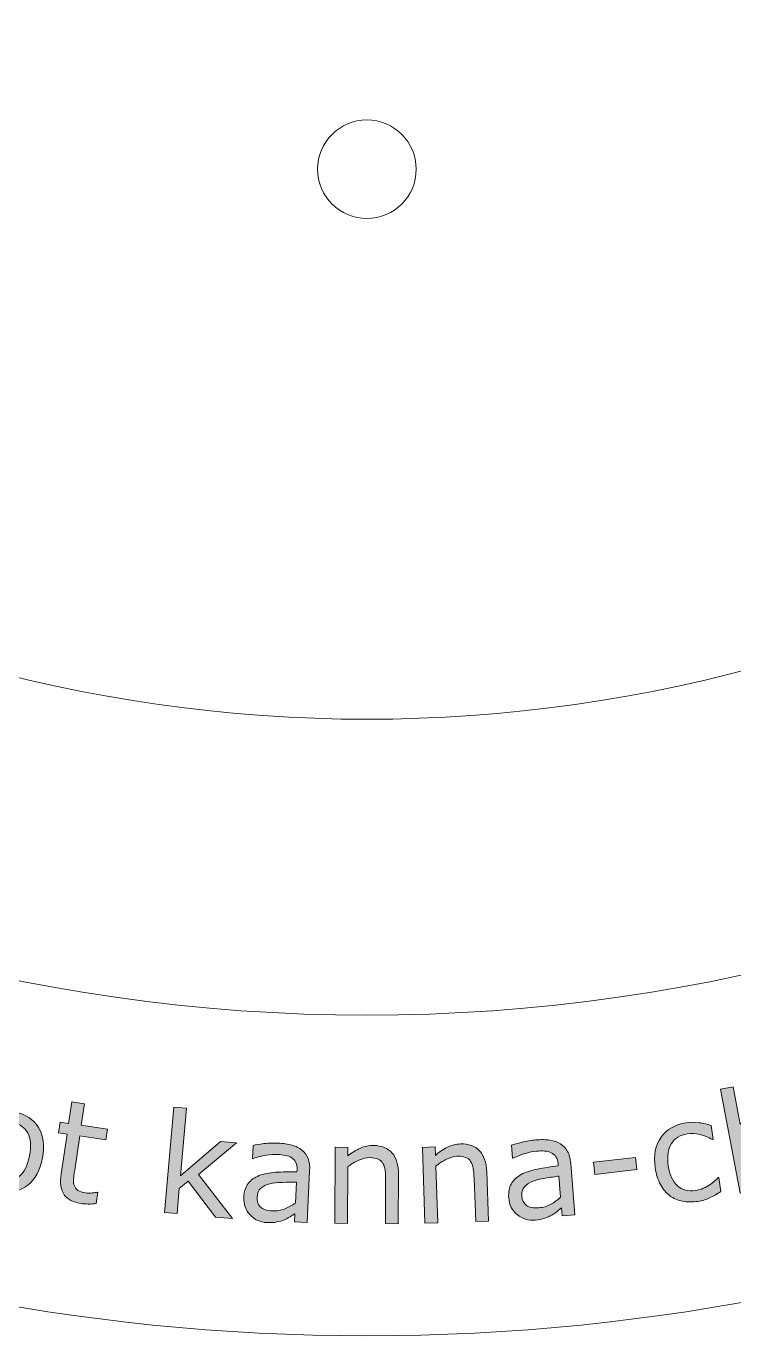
# Model space of a CAD drawing. Header units: inches. Extents: x -62 to 106, y -38 to 151.
# Drawn here: x 56.42 to 70.77, y 65.85 to 92.4 of the extents above; entities that cross this region are included whole.
import ezdxf

# ---------------------------------------------------------------- set-up
doc = ezdxf.new("R2010")
doc.units = ezdxf.units.IN
doc.header["$MEASUREMENT"] = 0
doc.layers.add('______', color=7, linetype='Continuous')
doc.layers.add('注釈', color=7, linetype='Continuous')

# ---------------------------------------------------------------- blocks, each defined once
blk = doc.blocks.new('block 2')
at = {"layer": '______', "lineweight": 0}
blk.add_open_spline([(105.832, 108.352), (105.832, 131.824), (86.804, 150.852), (63.332, 150.852), (39.859, 150.852), (20.832, 131.824), (20.832, 108.352), (20.832, 84.879), (39.859, 65.851), (63.332, 65.851), (86.804, 65.851), (105.832, 84.879), (105.832, 108.352), (105.832, 108.352), (105.832, 108.352), (105.832, 108.352)], degree=3, knots=[0, 0, 0, 0, 1, 1, 1, 2, 2, 2, 3, 3, 3, 4, 4, 4, 5, 5, 5, 5], dxfattribs=at)
blk = doc.blocks.new('block 5')
at = {"layer": '______', "lineweight": 0}
blk.add_open_spline([(43.744, 78.147), (55.659, 70.42), (71.004, 70.42), (82.919, 78.147)], degree=3, dxfattribs=at)
blk = doc.blocks.new('block 10')
at = {"layer": '______', "lineweight": 0}
blk.add_open_spline([(47.101, 83.121), (56.987, 76.761), (69.676, 76.761), (79.562, 83.121)], degree=3, dxfattribs=at)
blk = doc.blocks.new('block 18')
at = {"layer": '______', "lineweight": 0}
blk.add_open_spline([(63.332, 88.502), (63.884, 88.502), (64.332, 88.949), (64.332, 89.501)], degree=3, dxfattribs=at)
blk = doc.blocks.new('block 19')
at = {"layer": '______', "lineweight": 0}
blk.add_open_spline([(62.332, 89.501), (62.332, 88.949), (62.779, 88.502), (63.332, 88.502)], degree=3, dxfattribs=at)
blk = doc.blocks.new('block 20')
at = {"layer": '______', "lineweight": 0}
blk.add_open_spline([(63.332, 90.501), (62.779, 90.501), (62.332, 90.054), (62.332, 89.501)], degree=3, dxfattribs=at)
blk = doc.blocks.new('block 21')
at = {"layer": '______', "lineweight": 0}
blk.add_open_spline([(64.332, 89.501), (64.332, 90.054), (63.884, 90.501), (63.332, 90.501)], degree=3, dxfattribs=at)
blk = doc.blocks.new('block 200')
at = {"layer": '注釈'}
h = blk.add_hatch(color=7, dxfattribs=at)
h.dxf.hatch_style = 2
edge = h.paths.add_edge_path()
edge.add_spline(control_points=[(72.166, 68.985), (72.166, 68.985), (71.912, 68.936), (71.912, 68.936), (71.912, 68.936), (71.75, 69.798), (71.75, 69.798), (71.736, 69.867), (71.72, 69.932), (71.7, 69.991), (71.681, 70.051), (71.657, 70.095), (71.629, 70.126), (71.599, 70.159), (71.562, 70.181), (71.515, 70.192), (71.469, 70.203), (71.413, 70.201), (71.344, 70.189), (71.276, 70.175), (71.206, 70.145), (71.136, 70.096), (71.067, 70.048), (71.003, 69.99), (70.943, 69.924), (70.943, 69.924), (71.156, 68.794), (71.156, 68.794), (71.156, 68.794), (70.901, 68.746), (70.901, 68.746), (70.901, 68.746), (70.505, 70.854), (70.505, 70.854), (70.505, 70.854), (70.759, 70.901), (70.759, 70.901), (70.759, 70.901), (70.903, 70.139), (70.903, 70.139), (70.97, 70.22), (71.042, 70.287), (71.12, 70.34), (71.198, 70.393), (71.282, 70.428), (71.371, 70.445), (71.535, 70.475), (71.668, 70.45), (71.773, 70.367), (71.877, 70.285), (71.946, 70.151), (71.981, 69.966), (71.981, 69.966), (72.166, 68.985), (72.166, 68.985)], knot_values=[0, 0, 0, 0, 1, 1, 1, 2, 2, 2, 3, 3, 3, 4, 4, 4, 5, 5, 5, 6, 6, 6, 7, 7, 7, 8, 8, 8, 9, 9, 9, 10, 10, 10, 11, 11, 11, 12, 12, 12, 13, 13, 13, 14, 14, 14, 15, 15, 15, 16, 16, 16, 17, 17, 17, 18, 18, 18, 18], degree=3, periodic=1)
h = blk.add_hatch(color=7, dxfattribs=at)
h.dxf.hatch_style = 2
edge = h.paths.add_edge_path()
edge.add_spline(control_points=[(56.75, 69.457), (56.705, 69.211), (56.606, 69.027), (56.453, 68.908), (56.3, 68.788), (56.118, 68.748), (55.906, 68.787), (55.691, 68.826), (55.535, 68.929), (55.435, 69.095), (55.335, 69.261), (55.308, 69.467), (55.353, 69.714), (55.399, 69.961), (55.497, 70.144), (55.649, 70.264), (55.802, 70.384), (55.985, 70.424), (56.199, 70.385), (56.411, 70.346), (56.568, 70.243), (56.668, 70.077), (56.768, 69.911), (56.796, 69.704), (56.75, 69.457)], knot_values=[0, 0, 0, 0, 1, 1, 1, 2, 2, 2, 3, 3, 3, 4, 4, 4, 5, 5, 5, 6, 6, 6, 7, 7, 7, 8, 8, 8, 8], degree=3, periodic=1)
edge = h.paths.add_edge_path()
edge.add_spline(control_points=[(56.487, 69.505), (56.524, 69.702), (56.512, 69.854), (56.453, 69.964), (56.393, 70.073), (56.295, 70.141), (56.159, 70.166), (56.021, 70.191), (55.904, 70.163), (55.811, 70.082), (55.717, 70), (55.652, 69.862), (55.616, 69.666), (55.581, 69.476), (55.593, 69.325), (55.652, 69.213), (55.711, 69.101), (55.808, 69.032), (55.946, 69.007), (56.081, 68.982), (56.197, 69.011), (56.292, 69.094), (56.387, 69.177), (56.452, 69.314), (56.487, 69.505)], knot_values=[0, 0, 0, 0, 1, 1, 1, 2, 2, 2, 3, 3, 3, 4, 4, 4, 5, 5, 5, 6, 6, 6, 7, 7, 7, 8, 8, 8, 8], degree=3, periodic=1)
h = blk.add_hatch(color=7, dxfattribs=at)
h.dxf.hatch_style = 2
edge = h.paths.add_edge_path()
edge.add_spline(control_points=[(57.843, 68.531), (57.793, 68.526), (57.739, 68.523), (57.681, 68.523), (57.623, 68.523), (57.572, 68.527), (57.527, 68.534), (57.372, 68.557), (57.26, 68.616), (57.191, 68.712), (57.123, 68.807), (57.102, 68.947), (57.13, 69.132), (57.13, 69.132), (57.25, 69.942), (57.25, 69.942), (57.25, 69.942), (57.077, 69.967), (57.077, 69.967), (57.077, 69.967), (57.109, 70.183), (57.109, 70.183), (57.109, 70.183), (57.282, 70.157), (57.282, 70.157), (57.282, 70.157), (57.347, 70.594), (57.347, 70.594), (57.347, 70.594), (57.603, 70.556), (57.603, 70.556), (57.603, 70.556), (57.539, 70.119), (57.539, 70.119), (57.539, 70.119), (58.067, 70.04), (58.067, 70.04), (58.067, 70.04), (58.035, 69.825), (58.035, 69.825), (58.035, 69.825), (57.507, 69.903), (57.507, 69.903), (57.507, 69.903), (57.404, 69.21), (57.404, 69.21), (57.391, 69.13), (57.384, 69.067), (57.381, 69.022), (57.378, 68.976), (57.384, 68.932), (57.4, 68.89), (57.415, 68.85), (57.439, 68.82), (57.471, 68.798), (57.503, 68.776), (57.556, 68.759), (57.627, 68.748), (57.669, 68.742), (57.714, 68.742), (57.761, 68.748), (57.808, 68.753), (57.842, 68.758), (57.864, 68.764), (57.864, 68.764), (57.877, 68.762), (57.877, 68.762), (57.877, 68.762), (57.843, 68.531), (57.843, 68.531)], knot_values=[0, 0, 0, 0, 1, 1, 1, 2, 2, 2, 3, 3, 3, 4, 4, 4, 5, 5, 5, 6, 6, 6, 7, 7, 7, 8, 8, 8, 9, 9, 9, 10, 10, 10, 11, 11, 11, 12, 12, 12, 13, 13, 13, 14, 14, 14, 15, 15, 15, 16, 16, 16, 17, 17, 17, 18, 18, 18, 19, 19, 19, 20, 20, 20, 21, 21, 21, 22, 22, 22, 23, 23, 23, 23], degree=3, periodic=1)
h = blk.add_hatch(color=7, dxfattribs=at)
h.dxf.hatch_style = 2
h.paths.add_polyline_path([(60.604, 68.227), (60.263, 68.257), (59.709, 68.984), (59.527, 68.84), (59.481, 68.328), (59.223, 68.351), (59.415, 70.487), (59.673, 70.464), (59.55, 69.094), (60.364, 69.794), (60.689, 69.765), (59.914, 69.121)])
h = blk.add_hatch(color=7, dxfattribs=at)
h.dxf.hatch_style = 2
edge = h.paths.add_edge_path()
edge.add_spline(control_points=[(70.513, 68.779), (70.433, 68.725), (70.357, 68.681), (70.283, 68.647), (70.21, 68.613), (70.13, 68.59), (70.044, 68.577), (69.934, 68.561), (69.83, 68.562), (69.734, 68.58), (69.637, 68.599), (69.552, 68.637), (69.477, 68.692), (69.4, 68.748), (69.337, 68.823), (69.286, 68.918), (69.235, 69.012), (69.199, 69.127), (69.18, 69.26), (69.142, 69.509), (69.182, 69.715), (69.298, 69.877), (69.414, 70.038), (69.584, 70.136), (69.809, 70.169), (69.895, 70.182), (69.983, 70.183), (70.07, 70.171), (70.159, 70.158), (70.24, 70.14), (70.315, 70.115), (70.315, 70.115), (70.357, 69.83), (70.357, 69.83), (70.357, 69.83), (70.343, 69.828), (70.343, 69.828), (70.256, 69.877), (70.169, 69.912), (70.081, 69.933), (69.993, 69.953), (69.909, 69.957), (69.83, 69.946), (69.685, 69.924), (69.577, 69.858), (69.508, 69.748), (69.438, 69.638), (69.417, 69.488), (69.445, 69.299), (69.472, 69.116), (69.534, 68.981), (69.631, 68.894), (69.728, 68.808), (69.851, 68.776), (70, 68.798), (70.052, 68.805), (70.103, 68.82), (70.155, 68.842), (70.207, 68.863), (70.252, 68.888), (70.292, 68.916), (70.326, 68.941), (70.358, 68.966), (70.388, 68.992), (70.417, 69.018), (70.44, 69.041), (70.457, 69.059), (70.457, 69.059), (70.471, 69.061), (70.471, 69.061), (70.471, 69.061), (70.513, 68.779), (70.513, 68.779)], knot_values=[0, 0, 0, 0, 1, 1, 1, 2, 2, 2, 3, 3, 3, 4, 4, 4, 5, 5, 5, 6, 6, 6, 7, 7, 7, 8, 8, 8, 9, 9, 9, 10, 10, 10, 11, 11, 11, 12, 12, 12, 13, 13, 13, 14, 14, 14, 15, 15, 15, 16, 16, 16, 17, 17, 17, 18, 18, 18, 19, 19, 19, 20, 20, 20, 21, 21, 21, 22, 22, 22, 23, 23, 23, 24, 24, 24, 24], degree=3, periodic=1)
h = blk.add_hatch(color=7, dxfattribs=at)
h.dxf.hatch_style = 2
edge = h.paths.add_edge_path()
edge.add_spline(control_points=[(67.547, 68.303), (67.547, 68.303), (67.29, 68.283), (67.29, 68.283), (67.29, 68.283), (67.278, 68.447), (67.278, 68.447), (67.256, 68.429), (67.227, 68.405), (67.19, 68.374), (67.153, 68.344), (67.117, 68.318), (67.082, 68.299), (67.041, 68.275), (66.993, 68.253), (66.938, 68.235), (66.883, 68.216), (66.818, 68.204), (66.743, 68.198), (66.605, 68.187), (66.484, 68.224), (66.381, 68.308), (66.277, 68.392), (66.22, 68.505), (66.209, 68.647), (66.2, 68.763), (66.217, 68.86), (66.262, 68.935), (66.306, 69.011), (66.373, 69.073), (66.462, 69.121), (66.552, 69.17), (66.663, 69.207), (66.792, 69.231), (66.922, 69.256), (67.062, 69.278), (67.212, 69.297), (67.212, 69.297), (67.208, 69.337), (67.208, 69.337), (67.204, 69.396), (67.19, 69.443), (67.166, 69.48), (67.143, 69.517), (67.111, 69.545), (67.07, 69.564), (67.032, 69.582), (66.987, 69.593), (66.935, 69.596), (66.883, 69.6), (66.83, 69.599), (66.774, 69.595), (66.706, 69.59), (66.631, 69.575), (66.549, 69.55), (66.467, 69.526), (66.383, 69.494), (66.297, 69.453), (66.297, 69.453), (66.283, 69.452), (66.283, 69.452), (66.283, 69.452), (66.263, 69.714), (66.263, 69.714), (66.312, 69.732), (66.384, 69.753), (66.478, 69.776), (66.572, 69.8), (66.665, 69.816), (66.757, 69.823), (66.865, 69.832), (66.96, 69.83), (67.042, 69.818), (67.123, 69.807), (67.195, 69.782), (67.257, 69.743), (67.318, 69.706), (67.366, 69.654), (67.401, 69.59), (67.437, 69.526), (67.458, 69.444), (67.466, 69.345), (67.466, 69.345), (67.547, 68.303), (67.547, 68.303)], knot_values=[0, 0, 0, 0, 1, 1, 1, 2, 2, 2, 3, 3, 3, 4, 4, 4, 5, 5, 5, 6, 6, 6, 7, 7, 7, 8, 8, 8, 9, 9, 9, 10, 10, 10, 11, 11, 11, 12, 12, 12, 13, 13, 13, 14, 14, 14, 15, 15, 15, 16, 16, 16, 17, 17, 17, 18, 18, 18, 19, 19, 19, 20, 20, 20, 21, 21, 21, 22, 22, 22, 23, 23, 23, 24, 24, 24, 25, 25, 25, 26, 26, 26, 27, 27, 27, 28, 28, 28, 28], degree=3, periodic=1)
edge = h.paths.add_edge_path()
edge.add_spline(control_points=[(67.261, 68.661), (67.261, 68.661), (67.228, 69.089), (67.228, 69.089), (67.149, 69.078), (67.057, 69.064), (66.951, 69.046), (66.845, 69.029), (66.762, 69.009), (66.701, 68.987), (66.628, 68.96), (66.571, 68.922), (66.529, 68.874), (66.486, 68.826), (66.468, 68.763), (66.474, 68.686), (66.481, 68.598), (66.513, 68.534), (66.57, 68.493), (66.626, 68.453), (66.709, 68.437), (66.818, 68.446), (66.909, 68.453), (66.99, 68.477), (67.062, 68.518), (67.135, 68.559), (67.201, 68.607), (67.261, 68.661)], knot_values=[0, 0, 0, 0, 1, 1, 1, 2, 2, 2, 3, 3, 3, 4, 4, 4, 5, 5, 5, 6, 6, 6, 7, 7, 7, 8, 8, 8, 9, 9, 9, 9], degree=3, periodic=1)
h = blk.add_hatch(color=7, dxfattribs=at)
h.dxf.hatch_style = 2
edge = h.paths.add_edge_path()
edge.add_spline(control_points=[(62.119, 68.15), (62.119, 68.15), (61.862, 68.163), (61.862, 68.163), (61.862, 68.163), (61.87, 68.326), (61.87, 68.326), (61.846, 68.312), (61.814, 68.292), (61.773, 68.266), (61.733, 68.24), (61.694, 68.219), (61.657, 68.205), (61.612, 68.185), (61.562, 68.17), (61.505, 68.159), (61.449, 68.147), (61.383, 68.144), (61.308, 68.147), (61.169, 68.154), (61.054, 68.206), (60.962, 68.302), (60.87, 68.399), (60.828, 68.518), (60.835, 68.66), (60.84, 68.777), (60.87, 68.87), (60.924, 68.94), (60.977, 69.009), (61.051, 69.062), (61.146, 69.099), (61.242, 69.136), (61.355, 69.158), (61.487, 69.166), (61.619, 69.175), (61.761, 69.179), (61.912, 69.178), (61.912, 69.178), (61.914, 69.218), (61.914, 69.218), (61.917, 69.277), (61.908, 69.326), (61.89, 69.366), (61.871, 69.405), (61.843, 69.437), (61.806, 69.461), (61.77, 69.484), (61.726, 69.5), (61.675, 69.51), (61.624, 69.52), (61.571, 69.526), (61.515, 69.529), (61.447, 69.533), (61.371, 69.527), (61.287, 69.514), (61.202, 69.5), (61.115, 69.478), (61.024, 69.449), (61.024, 69.449), (61.01, 69.449), (61.01, 69.449), (61.01, 69.449), (61.023, 69.712), (61.023, 69.712), (61.074, 69.723), (61.148, 69.735), (61.244, 69.747), (61.341, 69.759), (61.435, 69.762), (61.528, 69.758), (61.636, 69.752), (61.73, 69.739), (61.809, 69.717), (61.888, 69.695), (61.957, 69.661), (62.013, 69.615), (62.069, 69.57), (62.11, 69.513), (62.137, 69.445), (62.164, 69.376), (62.175, 69.292), (62.17, 69.193), (62.17, 69.193), (62.119, 68.15), (62.119, 68.15)], knot_values=[0, 0, 0, 0, 1, 1, 1, 2, 2, 2, 3, 3, 3, 4, 4, 4, 5, 5, 5, 6, 6, 6, 7, 7, 7, 8, 8, 8, 9, 9, 9, 10, 10, 10, 11, 11, 11, 12, 12, 12, 13, 13, 13, 14, 14, 14, 15, 15, 15, 16, 16, 16, 17, 17, 17, 18, 18, 18, 19, 19, 19, 20, 20, 20, 21, 21, 21, 22, 22, 22, 23, 23, 23, 24, 24, 24, 25, 25, 25, 26, 26, 26, 27, 27, 27, 28, 28, 28, 28], degree=3, periodic=1)
edge = h.paths.add_edge_path()
edge.add_spline(control_points=[(61.88, 68.541), (61.88, 68.541), (61.901, 68.969), (61.901, 68.969), (61.822, 68.969), (61.729, 68.966), (61.622, 68.962), (61.514, 68.958), (61.429, 68.949), (61.365, 68.935), (61.29, 68.918), (61.229, 68.888), (61.181, 68.845), (61.133, 68.803), (61.106, 68.743), (61.103, 68.665), (61.098, 68.577), (61.122, 68.509), (61.172, 68.462), (61.223, 68.415), (61.304, 68.389), (61.413, 68.384), (61.504, 68.379), (61.587, 68.393), (61.664, 68.424), (61.742, 68.456), (61.813, 68.495), (61.88, 68.541)], knot_values=[0, 0, 0, 0, 1, 1, 1, 2, 2, 2, 3, 3, 3, 4, 4, 4, 5, 5, 5, 6, 6, 6, 7, 7, 7, 8, 8, 8, 9, 9, 9, 9], degree=3, periodic=1)
h = blk.add_hatch(color=7, dxfattribs=at)
h.dxf.hatch_style = 2
edge = h.paths.add_edge_path()
edge.add_spline(control_points=[(63.965, 68.124), (63.965, 68.124), (63.706, 68.126), (63.706, 68.126), (63.706, 68.126), (63.712, 69.002), (63.712, 69.002), (63.713, 69.073), (63.709, 69.139), (63.702, 69.201), (63.694, 69.263), (63.679, 69.312), (63.657, 69.347), (63.634, 69.386), (63.601, 69.415), (63.559, 69.434), (63.515, 69.453), (63.459, 69.463), (63.39, 69.463), (63.32, 69.464), (63.246, 69.447), (63.169, 69.412), (63.091, 69.378), (63.017, 69.334), (62.945, 69.281), (62.945, 69.281), (62.937, 68.131), (62.937, 68.131), (62.937, 68.131), (62.678, 68.133), (62.678, 68.133), (62.678, 68.133), (62.689, 69.673), (62.689, 69.673), (62.689, 69.673), (62.948, 69.671), (62.948, 69.671), (62.948, 69.671), (62.947, 69.5), (62.947, 69.5), (63.029, 69.566), (63.112, 69.618), (63.199, 69.655), (63.286, 69.692), (63.374, 69.71), (63.465, 69.71), (63.632, 69.708), (63.758, 69.657), (63.845, 69.557), (63.931, 69.456), (63.973, 69.311), (63.972, 69.123), (63.972, 69.123), (63.965, 68.124), (63.965, 68.124)], knot_values=[0, 0, 0, 0, 1, 1, 1, 2, 2, 2, 3, 3, 3, 4, 4, 4, 5, 5, 5, 6, 6, 6, 7, 7, 7, 8, 8, 8, 9, 9, 9, 10, 10, 10, 11, 11, 11, 12, 12, 12, 13, 13, 13, 14, 14, 14, 15, 15, 15, 16, 16, 16, 17, 17, 17, 18, 18, 18, 18], degree=3, periodic=1)
h = blk.add_hatch(color=7, dxfattribs=at)
h.dxf.hatch_style = 2
edge = h.paths.add_edge_path()
edge.add_spline(control_points=[(65.797, 68.178), (65.797, 68.178), (65.538, 68.169), (65.538, 68.169), (65.538, 68.169), (65.506, 69.045), (65.506, 69.045), (65.504, 69.115), (65.497, 69.181), (65.487, 69.243), (65.477, 69.305), (65.46, 69.353), (65.436, 69.387), (65.412, 69.425), (65.378, 69.452), (65.334, 69.469), (65.29, 69.487), (65.234, 69.494), (65.165, 69.492), (65.094, 69.489), (65.021, 69.469), (64.946, 69.431), (64.869, 69.394), (64.797, 69.347), (64.729, 69.29), (64.729, 69.29), (64.769, 68.141), (64.769, 68.141), (64.769, 68.141), (64.51, 68.132), (64.51, 68.132), (64.51, 68.132), (64.456, 69.67), (64.456, 69.67), (64.456, 69.67), (64.714, 69.68), (64.714, 69.68), (64.714, 69.68), (64.72, 69.509), (64.72, 69.509), (64.799, 69.579), (64.881, 69.634), (64.966, 69.675), (65.051, 69.715), (65.138, 69.738), (65.229, 69.741), (65.395, 69.747), (65.524, 69.701), (65.615, 69.604), (65.706, 69.507), (65.754, 69.364), (65.761, 69.176), (65.761, 69.176), (65.797, 68.178), (65.797, 68.178)], knot_values=[0, 0, 0, 0, 1, 1, 1, 2, 2, 2, 3, 3, 3, 4, 4, 4, 5, 5, 5, 6, 6, 6, 7, 7, 7, 8, 8, 8, 9, 9, 9, 10, 10, 10, 11, 11, 11, 12, 12, 12, 13, 13, 13, 14, 14, 14, 15, 15, 15, 16, 16, 16, 17, 17, 17, 18, 18, 18, 18], degree=3, periodic=1)
h = blk.add_hatch(color=7, dxfattribs=at)
h.dxf.hatch_style = 2
h.paths.add_polyline_path([(68.808, 69.22), (67.954, 69.122), (67.926, 69.37), (68.78, 69.468)])
at = {"layer": '注釈', "lineweight": 0}
for points in [[(60.604, 68.227), (60.263, 68.257), (59.709, 68.984), (59.527, 68.84), (59.481, 68.328), (59.223, 68.351), (59.415, 70.487), (59.673, 70.464), (59.55, 69.094), (60.364, 69.794), (60.689, 69.765), (59.914, 69.121), (60.604, 68.227)], [(68.808, 69.22), (67.954, 69.122), (67.926, 69.37), (68.78, 69.468), (68.808, 69.22)]]:
    blk.add_lwpolyline(points, dxfattribs=at)
for points, knots in [([(72.166, 68.985), (72.166, 68.985), (71.912, 68.936), (71.912, 68.936), (71.912, 68.936), (71.75, 69.798), (71.75, 69.798), (71.736, 69.867), (71.72, 69.932), (71.7, 69.991), (71.681, 70.051), (71.657, 70.095), (71.629, 70.126), (71.599, 70.159), (71.562, 70.181), (71.515, 70.192), (71.469, 70.203), (71.413, 70.201), (71.344, 70.189), (71.276, 70.175), (71.206, 70.145), (71.136, 70.096), (71.067, 70.048), (71.003, 69.99), (70.943, 69.924), (70.943, 69.924), (71.156, 68.794), (71.156, 68.794), (71.156, 68.794), (70.901, 68.746), (70.901, 68.746), (70.901, 68.746), (70.505, 70.854), (70.505, 70.854), (70.505, 70.854), (70.759, 70.901), (70.759, 70.901), (70.759, 70.901), (70.903, 70.139), (70.903, 70.139), (70.97, 70.22), (71.042, 70.287), (71.12, 70.34), (71.198, 70.393), (71.282, 70.428), (71.371, 70.445), (71.535, 70.475), (71.668, 70.45), (71.773, 70.367), (71.877, 70.285), (71.946, 70.151), (71.981, 69.966), (71.981, 69.966), (72.166, 68.985), (72.166, 68.985)], [0, 0, 0, 0, 1, 1, 1, 2, 2, 2, 3, 3, 3, 4, 4, 4, 5, 5, 5, 6, 6, 6, 7, 7, 7, 8, 8, 8, 9, 9, 9, 10, 10, 10, 11, 11, 11, 12, 12, 12, 13, 13, 13, 14, 14, 14, 15, 15, 15, 16, 16, 16, 17, 17, 17, 18, 18, 18, 18]), ([(56.75, 69.457), (56.705, 69.211), (56.606, 69.027), (56.453, 68.908), (56.3, 68.788), (56.118, 68.748), (55.906, 68.787), (55.691, 68.826), (55.535, 68.929), (55.435, 69.095), (55.335, 69.261), (55.308, 69.467), (55.353, 69.714), (55.399, 69.961), (55.497, 70.144), (55.649, 70.264), (55.802, 70.384), (55.985, 70.424), (56.199, 70.385), (56.411, 70.346), (56.568, 70.243), (56.668, 70.077), (56.768, 69.911), (56.796, 69.704), (56.75, 69.457)], [0, 0, 0, 0, 1, 1, 1, 2, 2, 2, 3, 3, 3, 4, 4, 4, 5, 5, 5, 6, 6, 6, 7, 7, 7, 8, 8, 8, 8]), ([(57.843, 68.531), (57.793, 68.526), (57.739, 68.523), (57.681, 68.523), (57.623, 68.523), (57.572, 68.527), (57.527, 68.534), (57.372, 68.557), (57.26, 68.616), (57.191, 68.712), (57.123, 68.807), (57.102, 68.947), (57.13, 69.132), (57.13, 69.132), (57.25, 69.942), (57.25, 69.942), (57.25, 69.942), (57.077, 69.967), (57.077, 69.967), (57.077, 69.967), (57.109, 70.183), (57.109, 70.183), (57.109, 70.183), (57.282, 70.157), (57.282, 70.157), (57.282, 70.157), (57.347, 70.594), (57.347, 70.594), (57.347, 70.594), (57.603, 70.556), (57.603, 70.556), (57.603, 70.556), (57.539, 70.119), (57.539, 70.119), (57.539, 70.119), (58.067, 70.04), (58.067, 70.04), (58.067, 70.04), (58.035, 69.825), (58.035, 69.825), (58.035, 69.825), (57.507, 69.903), (57.507, 69.903), (57.507, 69.903), (57.404, 69.21), (57.404, 69.21), (57.391, 69.13), (57.384, 69.067), (57.381, 69.022), (57.378, 68.976), (57.384, 68.932), (57.4, 68.89), (57.415, 68.85), (57.439, 68.82), (57.471, 68.798), (57.503, 68.776), (57.556, 68.759), (57.627, 68.748), (57.669, 68.742), (57.714, 68.742), (57.761, 68.748), (57.808, 68.753), (57.842, 68.758), (57.864, 68.764), (57.864, 68.764), (57.877, 68.762), (57.877, 68.762), (57.877, 68.762), (57.843, 68.531), (57.843, 68.531)], [0, 0, 0, 0, 1, 1, 1, 2, 2, 2, 3, 3, 3, 4, 4, 4, 5, 5, 5, 6, 6, 6, 7, 7, 7, 8, 8, 8, 9, 9, 9, 10, 10, 10, 11, 11, 11, 12, 12, 12, 13, 13, 13, 14, 14, 14, 15, 15, 15, 16, 16, 16, 17, 17, 17, 18, 18, 18, 19, 19, 19, 20, 20, 20, 21, 21, 21, 22, 22, 22, 23, 23, 23, 23]), ([(56.487, 69.505), (56.524, 69.702), (56.512, 69.854), (56.453, 69.964), (56.393, 70.073), (56.295, 70.141), (56.159, 70.166), (56.021, 70.191), (55.904, 70.163), (55.811, 70.082), (55.717, 70), (55.652, 69.862), (55.616, 69.666), (55.581, 69.476), (55.593, 69.325), (55.652, 69.213), (55.711, 69.101), (55.808, 69.032), (55.946, 69.007), (56.081, 68.982), (56.197, 69.011), (56.292, 69.094), (56.387, 69.177), (56.452, 69.314), (56.487, 69.505)], [0, 0, 0, 0, 1, 1, 1, 2, 2, 2, 3, 3, 3, 4, 4, 4, 5, 5, 5, 6, 6, 6, 7, 7, 7, 8, 8, 8, 8]), ([(70.513, 68.779), (70.433, 68.725), (70.357, 68.681), (70.283, 68.647), (70.21, 68.613), (70.13, 68.59), (70.044, 68.577), (69.934, 68.561), (69.83, 68.562), (69.734, 68.58), (69.637, 68.599), (69.552, 68.637), (69.477, 68.692), (69.4, 68.748), (69.337, 68.823), (69.286, 68.918), (69.235, 69.012), (69.199, 69.127), (69.18, 69.26), (69.142, 69.509), (69.182, 69.715), (69.298, 69.877), (69.414, 70.038), (69.584, 70.136), (69.809, 70.169), (69.895, 70.182), (69.983, 70.183), (70.07, 70.171), (70.159, 70.158), (70.24, 70.14), (70.315, 70.115), (70.315, 70.115), (70.357, 69.83), (70.357, 69.83), (70.357, 69.83), (70.343, 69.828), (70.343, 69.828), (70.256, 69.877), (70.169, 69.912), (70.081, 69.933), (69.993, 69.953), (69.909, 69.957), (69.83, 69.946), (69.685, 69.924), (69.577, 69.858), (69.508, 69.748), (69.438, 69.638), (69.417, 69.488), (69.445, 69.299), (69.472, 69.116), (69.534, 68.981), (69.631, 68.894), (69.728, 68.808), (69.851, 68.776), (70, 68.798), (70.052, 68.805), (70.103, 68.82), (70.155, 68.842), (70.207, 68.863), (70.252, 68.888), (70.292, 68.916), (70.326, 68.941), (70.358, 68.966), (70.388, 68.992), (70.417, 69.018), (70.44, 69.041), (70.457, 69.059), (70.457, 69.059), (70.471, 69.061), (70.471, 69.061), (70.471, 69.061), (70.513, 68.779), (70.513, 68.779)], [0, 0, 0, 0, 1, 1, 1, 2, 2, 2, 3, 3, 3, 4, 4, 4, 5, 5, 5, 6, 6, 6, 7, 7, 7, 8, 8, 8, 9, 9, 9, 10, 10, 10, 11, 11, 11, 12, 12, 12, 13, 13, 13, 14, 14, 14, 15, 15, 15, 16, 16, 16, 17, 17, 17, 18, 18, 18, 19, 19, 19, 20, 20, 20, 21, 21, 21, 22, 22, 22, 23, 23, 23, 24, 24, 24, 24]), ([(67.547, 68.303), (67.547, 68.303), (67.29, 68.283), (67.29, 68.283), (67.29, 68.283), (67.278, 68.447), (67.278, 68.447), (67.256, 68.429), (67.227, 68.405), (67.19, 68.374), (67.153, 68.344), (67.117, 68.318), (67.082, 68.299), (67.041, 68.275), (66.993, 68.253), (66.938, 68.235), (66.883, 68.216), (66.818, 68.204), (66.743, 68.198), (66.605, 68.187), (66.484, 68.224), (66.381, 68.308), (66.277, 68.392), (66.22, 68.505), (66.209, 68.647), (66.2, 68.763), (66.217, 68.86), (66.262, 68.935), (66.306, 69.011), (66.373, 69.073), (66.462, 69.121), (66.552, 69.17), (66.663, 69.207), (66.792, 69.231), (66.922, 69.256), (67.062, 69.278), (67.212, 69.297), (67.212, 69.297), (67.208, 69.337), (67.208, 69.337), (67.204, 69.396), (67.19, 69.443), (67.166, 69.48), (67.143, 69.517), (67.111, 69.545), (67.07, 69.564), (67.032, 69.582), (66.987, 69.593), (66.935, 69.596), (66.883, 69.6), (66.83, 69.599), (66.774, 69.595), (66.706, 69.59), (66.631, 69.575), (66.549, 69.55), (66.467, 69.526), (66.383, 69.494), (66.297, 69.453), (66.297, 69.453), (66.283, 69.452), (66.283, 69.452), (66.283, 69.452), (66.263, 69.714), (66.263, 69.714), (66.312, 69.732), (66.384, 69.753), (66.478, 69.776), (66.572, 69.8), (66.665, 69.816), (66.757, 69.823), (66.865, 69.832), (66.96, 69.83), (67.042, 69.818), (67.123, 69.807), (67.195, 69.782), (67.257, 69.743), (67.318, 69.706), (67.366, 69.654), (67.401, 69.59), (67.437, 69.526), (67.458, 69.444), (67.466, 69.345), (67.466, 69.345), (67.547, 68.303), (67.547, 68.303)], [0, 0, 0, 0, 1, 1, 1, 2, 2, 2, 3, 3, 3, 4, 4, 4, 5, 5, 5, 6, 6, 6, 7, 7, 7, 8, 8, 8, 9, 9, 9, 10, 10, 10, 11, 11, 11, 12, 12, 12, 13, 13, 13, 14, 14, 14, 15, 15, 15, 16, 16, 16, 17, 17, 17, 18, 18, 18, 19, 19, 19, 20, 20, 20, 21, 21, 21, 22, 22, 22, 23, 23, 23, 24, 24, 24, 25, 25, 25, 26, 26, 26, 27, 27, 27, 28, 28, 28, 28]), ([(62.119, 68.15), (62.119, 68.15), (61.862, 68.163), (61.862, 68.163), (61.862, 68.163), (61.87, 68.326), (61.87, 68.326), (61.846, 68.312), (61.814, 68.292), (61.773, 68.266), (61.733, 68.24), (61.694, 68.219), (61.657, 68.205), (61.612, 68.185), (61.562, 68.17), (61.505, 68.159), (61.449, 68.147), (61.383, 68.144), (61.308, 68.147), (61.169, 68.154), (61.054, 68.206), (60.962, 68.302), (60.87, 68.399), (60.828, 68.518), (60.835, 68.66), (60.84, 68.777), (60.87, 68.87), (60.924, 68.94), (60.977, 69.009), (61.051, 69.062), (61.146, 69.099), (61.242, 69.136), (61.355, 69.158), (61.487, 69.166), (61.619, 69.175), (61.761, 69.179), (61.912, 69.178), (61.912, 69.178), (61.914, 69.218), (61.914, 69.218), (61.917, 69.277), (61.908, 69.326), (61.89, 69.366), (61.871, 69.405), (61.843, 69.437), (61.806, 69.461), (61.77, 69.484), (61.726, 69.5), (61.675, 69.51), (61.624, 69.52), (61.571, 69.526), (61.515, 69.529), (61.447, 69.533), (61.371, 69.527), (61.287, 69.514), (61.202, 69.5), (61.115, 69.478), (61.024, 69.449), (61.024, 69.449), (61.01, 69.449), (61.01, 69.449), (61.01, 69.449), (61.023, 69.712), (61.023, 69.712), (61.074, 69.723), (61.148, 69.735), (61.244, 69.747), (61.341, 69.759), (61.435, 69.762), (61.528, 69.758), (61.636, 69.752), (61.73, 69.739), (61.809, 69.717), (61.888, 69.695), (61.957, 69.661), (62.013, 69.615), (62.069, 69.57), (62.11, 69.513), (62.137, 69.445), (62.164, 69.376), (62.175, 69.292), (62.17, 69.193), (62.17, 69.193), (62.119, 68.15), (62.119, 68.15)], [0, 0, 0, 0, 1, 1, 1, 2, 2, 2, 3, 3, 3, 4, 4, 4, 5, 5, 5, 6, 6, 6, 7, 7, 7, 8, 8, 8, 9, 9, 9, 10, 10, 10, 11, 11, 11, 12, 12, 12, 13, 13, 13, 14, 14, 14, 15, 15, 15, 16, 16, 16, 17, 17, 17, 18, 18, 18, 19, 19, 19, 20, 20, 20, 21, 21, 21, 22, 22, 22, 23, 23, 23, 24, 24, 24, 25, 25, 25, 26, 26, 26, 27, 27, 27, 28, 28, 28, 28]), ([(63.965, 68.124), (63.965, 68.124), (63.706, 68.126), (63.706, 68.126), (63.706, 68.126), (63.712, 69.002), (63.712, 69.002), (63.713, 69.073), (63.709, 69.139), (63.702, 69.201), (63.694, 69.263), (63.679, 69.312), (63.657, 69.347), (63.634, 69.386), (63.601, 69.415), (63.559, 69.434), (63.515, 69.453), (63.459, 69.463), (63.39, 69.463), (63.32, 69.464), (63.246, 69.447), (63.169, 69.412), (63.091, 69.378), (63.017, 69.334), (62.945, 69.281), (62.945, 69.281), (62.937, 68.131), (62.937, 68.131), (62.937, 68.131), (62.678, 68.133), (62.678, 68.133), (62.678, 68.133), (62.689, 69.673), (62.689, 69.673), (62.689, 69.673), (62.948, 69.671), (62.948, 69.671), (62.948, 69.671), (62.947, 69.5), (62.947, 69.5), (63.029, 69.566), (63.112, 69.618), (63.199, 69.655), (63.286, 69.692), (63.374, 69.71), (63.465, 69.71), (63.632, 69.708), (63.758, 69.657), (63.845, 69.557), (63.931, 69.456), (63.973, 69.311), (63.972, 69.123), (63.972, 69.123), (63.965, 68.124), (63.965, 68.124)], [0, 0, 0, 0, 1, 1, 1, 2, 2, 2, 3, 3, 3, 4, 4, 4, 5, 5, 5, 6, 6, 6, 7, 7, 7, 8, 8, 8, 9, 9, 9, 10, 10, 10, 11, 11, 11, 12, 12, 12, 13, 13, 13, 14, 14, 14, 15, 15, 15, 16, 16, 16, 17, 17, 17, 18, 18, 18, 18]), ([(65.797, 68.178), (65.797, 68.178), (65.538, 68.169), (65.538, 68.169), (65.538, 68.169), (65.506, 69.045), (65.506, 69.045), (65.504, 69.115), (65.497, 69.181), (65.487, 69.243), (65.477, 69.305), (65.46, 69.353), (65.436, 69.387), (65.412, 69.425), (65.378, 69.452), (65.334, 69.469), (65.29, 69.487), (65.234, 69.494), (65.165, 69.492), (65.094, 69.489), (65.021, 69.469), (64.946, 69.431), (64.869, 69.394), (64.797, 69.347), (64.729, 69.29), (64.729, 69.29), (64.769, 68.141), (64.769, 68.141), (64.769, 68.141), (64.51, 68.132), (64.51, 68.132), (64.51, 68.132), (64.456, 69.67), (64.456, 69.67), (64.456, 69.67), (64.714, 69.68), (64.714, 69.68), (64.714, 69.68), (64.72, 69.509), (64.72, 69.509), (64.799, 69.579), (64.881, 69.634), (64.966, 69.675), (65.051, 69.715), (65.138, 69.738), (65.229, 69.741), (65.395, 69.747), (65.524, 69.701), (65.615, 69.604), (65.706, 69.507), (65.754, 69.364), (65.761, 69.176), (65.761, 69.176), (65.797, 68.178), (65.797, 68.178)], [0, 0, 0, 0, 1, 1, 1, 2, 2, 2, 3, 3, 3, 4, 4, 4, 5, 5, 5, 6, 6, 6, 7, 7, 7, 8, 8, 8, 9, 9, 9, 10, 10, 10, 11, 11, 11, 12, 12, 12, 13, 13, 13, 14, 14, 14, 15, 15, 15, 16, 16, 16, 17, 17, 17, 18, 18, 18, 18]), ([(67.261, 68.661), (67.261, 68.661), (67.228, 69.089), (67.228, 69.089), (67.149, 69.078), (67.057, 69.064), (66.951, 69.046), (66.845, 69.029), (66.762, 69.009), (66.701, 68.987), (66.628, 68.96), (66.571, 68.922), (66.529, 68.874), (66.486, 68.826), (66.468, 68.763), (66.474, 68.686), (66.481, 68.598), (66.513, 68.534), (66.57, 68.493), (66.626, 68.453), (66.709, 68.437), (66.818, 68.446), (66.909, 68.453), (66.99, 68.477), (67.062, 68.518), (67.135, 68.559), (67.201, 68.607), (67.261, 68.661)], [0, 0, 0, 0, 1, 1, 1, 2, 2, 2, 3, 3, 3, 4, 4, 4, 5, 5, 5, 6, 6, 6, 7, 7, 7, 8, 8, 8, 9, 9, 9, 9]), ([(61.88, 68.541), (61.88, 68.541), (61.901, 68.969), (61.901, 68.969), (61.822, 68.969), (61.729, 68.966), (61.622, 68.962), (61.514, 68.958), (61.429, 68.949), (61.365, 68.935), (61.29, 68.918), (61.229, 68.888), (61.181, 68.845), (61.133, 68.803), (61.106, 68.743), (61.103, 68.665), (61.098, 68.577), (61.122, 68.509), (61.172, 68.462), (61.223, 68.415), (61.304, 68.389), (61.413, 68.384), (61.504, 68.379), (61.587, 68.393), (61.664, 68.424), (61.742, 68.456), (61.813, 68.495), (61.88, 68.541)], [0, 0, 0, 0, 1, 1, 1, 2, 2, 2, 3, 3, 3, 4, 4, 4, 5, 5, 5, 6, 6, 6, 7, 7, 7, 8, 8, 8, 9, 9, 9, 9])]:
    blk.add_open_spline(points, degree=3, knots=knots, dxfattribs=at)

msp = doc.modelspace()

# ---------------------------------------------------------------- block references
at = {"layer": '______'}
for name in ['block 2', 'block 20', 'block 21', 'block 19', 'block 18', 'block 10', 'block 5']:
    msp.add_blockref(name, (0, 0), dxfattribs=at)
at = {"layer": '注釈'}
msp.add_blockref('block 200', (0, 0), dxfattribs=at)

doc.saveas('drawing.dxf')
